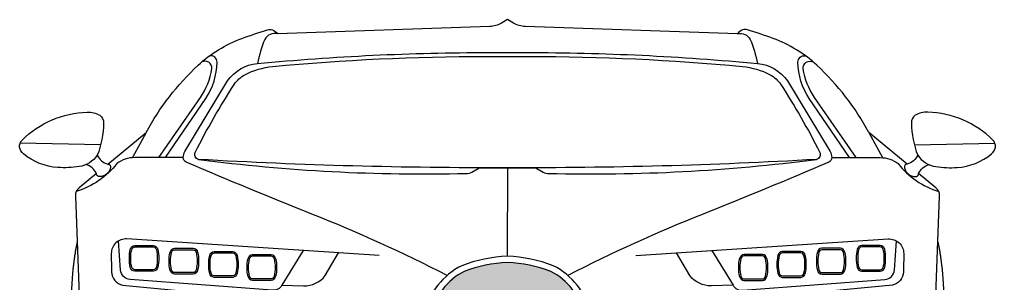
# Model space of a CAD drawing. Header units: inches. Extents: x 31 to 62.3, y 33.7 to 54.4.
# Drawn here: x 39.576 to 41.895, y 35.925 to 36.553 of the extents above; entities that cross this region are included whole.
import ezdxf

# ---------------------------------------------------------------- set-up
doc = ezdxf.new("R2010")
doc.units = ezdxf.units.IN
doc.header["$LTSCALE"] = 0.9
doc.header["$MEASUREMENT"] = 0
doc.layers.add('CAR_dwgmodels.com', color=250, linetype='Continuous')

# ---------------------------------------------------------------- blocks, each defined once
blk = doc.blocks.new('Bugatti Chiron_front_dwgmodels.com')
h = blk.add_hatch()
h.set_pattern_fill('HONEY', color=0, scale=3.99341)
h.set_pattern_definition([(0, (-11583.468, -7439.365), (19.018614, 10.980402), [12.679076, -25.358152]), (120, (-11583.468, -7439.365), (-19.018614, 10.980402), [12.679076, -25.358152]), (60, (-11583.468, -7439.365), (4e-08, 21.960804), [-25.358152, 12.679076])])
h.paths.add_polyline_path([(181.4, 518.4, 0.22451), (102.4, 619.4, 0.083501), (0, 640.6, 0.083501), (-102.4, 619.4, 0.22451), (-181.4, 518.4, 0.137645), (-147.3, 247.7, 0.262894), (-112.5, 228.1), (0, 228.1), (112.5, 228.1, 0.262894), (147.3, 247.7, 0.137645)])
edge = h.paths.add_edge_path(flags=16)
edge.add_ellipse((2.8, 523.7), major_axis=(56.1, 0), ratio=0.507125, start_angle=0, end_angle=360)
h.paths.add_polyline_path([(895.5, 399.1, 0.362153), (840.6, 436.4), (367.7, 415.2, 0.370875), (335.1, 384.5), (330.1, 336.8, 0.446586), (366.5, 302.1), (911.1, 313.6, 0.049028)])
h.paths.add_polyline_path([(912.6, 281.3, -0.005416), (899.3, 280.8), (295.5, 265.4), (293, 234.2, 0.160956), (313.4, 227.5), (887.5, 228.3, 0.39713), (911.9, 251.4, 0.016815)])
h.paths.add_polyline_path([(-335.1, 384.5, 0.370875), (-367.7, 415.2), (-840.6, 436.4, 0.362153), (-895.5, 399.1, 0.049028), (-911.1, 313.6), (-366.5, 302.1, 0.446586), (-330.1, 336.8)])
h.paths.add_polyline_path([(-295.5, 265.4), (-899.3, 280.8, -0.005416), (-912.6, 281.3, 0.016815), (-911.9, 251.4, 0.39713), (-887.5, 228.3), (-313.4, 227.5, 0.160956), (-293, 234.2)])
at = {"color": 0}
for points in [[(544.6, 1182.4), (42.2, 1199.7, -0.125857), (14.2, 1207.9), (0, 1216.4), (-14.2, 1207.9, -0.125857), (-42.2, 1199.7), (-544.6, 1182.4, 0.334068), (-574.8, 1169.3, 0.036507), (-592.1, 1112.1)], [(-946.6, 873.8), (-855.7, 948.7, -0.082141), (-732.6, 1108, -0.100247), (-629.1, 1171.4, -0.010825), (-568, 1192.2, -0.178097), (-556.6, 1191.7, -0.13272), (-544.6, 1182.4)], [(946.6, 873.8), (855.7, 948.7, 0.082141), (732.6, 1108, 0.100247), (629.1, 1171.4, 0.010825), (568, 1192.2, 0.178097), (556.6, 1191.7, 0.13272), (544.6, 1182.4, -0.334068), (574.8, 1169.3, -0.036507), (592.1, 1112.1)], [(-142.7, 610.1, 0.022755), (-463.2, 755.4, -0.00565), (-760.6, 878.1, -0.302169), (-767.8, 889.2, -0.134987), (-763.8, 903.5), (-662.9, 1070.8, -0.219811), (-592.1, 1112.1, -0.023766), (-44.8, 1138.1), (0, 1138.1), (44.8, 1138.1, -0.023766), (592.1, 1112.1, -0.219811), (662.9, 1070.8), (763.8, 903.5, -0.134987), (767.8, 889.2, -0.302169), (760.6, 878.1, -0.00565), (463.2, 755.4, 0.022755), (142.7, 610.1)], [(-825.3, 889.2), (-727.1, 1031.7, 0.11433), (-700.3, 1099.6, 0.653914), (-724.9, 1115, -10.611007)], [(-809.9, 889.2), (-714.6, 1029.1, 0.147982), (-687.8, 1114.9, 0.455446), (-705.4, 1130.6, 15.494627)], [(-731.6, 884.8, 0.038335), (-97.9, 851.7, 0.116877), (-84.5, 854.7), (-69.7, 863.2, -0.130199), (-62.4, 865.1), (0, 865.2, -0.015442), (-731.6, 884.8, -0.476909), (-739.2, 901.6, -0.028449), (-647, 1062.4, -0.128753), (-621.6, 1085.6, -0.097009), (-556.4, 1104.9, -0.023684), (-51.2, 1128.8), (0, 1128.8), (51.2, 1128.8, -0.023684), (556.4, 1104.9, -0.097009), (621.6, 1085.6, -0.128753), (647, 1062.4, -0.028449), (739.2, 901.6, -0.476909), (731.6, 884.8, -0.015442), (0, 865.2), (62.4, 865.1, -0.130199), (69.7, 863.2), (84.5, 854.7, 0.116877), (97.9, 851.7, 0.038335), (731.6, 884.8)], [(809.9, 889.2), (714.6, 1029.1, -0.147982), (687.8, 1114.9, -0.455446), (705.4, 1130.6, -15.494627)], [(825.3, 889.2), (727.1, 1031.7, -0.11433), (700.3, 1099.6, -0.653914), (724.9, 1115, 10.611007)], [(-971.3, 894.6, -0.206778), (-1014.1, 867.9, -0.052607), (-1064.7, 865.6, -0.1584), (-1145.9, 898.1, -0.469933), (-1149.4, 930.8, -0.186723), (-995.2, 996.9, -0.141768), (-965.5, 989.5, -0.249374), (-956.3, 971.1, -0.086046), (-971.3, 894.6, 0.218868), (-946.6, 873.8, -0.45979), (-939.7, 864.7, -0.327818), (-965.7, 844, -0.403149), (-973.5, 851.6, 0.22319), (-998.1, 872.5)], [(971.3, 894.6, 0.206778), (1014.1, 867.9, 0.052607), (1064.7, 865.6, 0.1584), (1145.9, 898.1, 0.469933), (1149.4, 930.8, 0.186723), (995.2, 996.9, 0.141768), (965.5, 989.5, 0.249374), (956.3, 971.1, 0.086046), (971.3, 894.6, -0.218868), (946.6, 873.8, 0.45979), (939.7, 864.7, 0.327818), (965.7, 844, 0.403149), (973.5, 851.6, -0.22319), (998.1, 872.5)], [(-767.8, 889.2), (-882.8, 889.2, 0.165174), (-925.1, 874.9, -0.156448), (-1021.1, 809.1, 6.831394)], [(767.8, 889.2), (882.8, 889.2, -0.165174), (925.1, 874.9, 0.156448), (1021.1, 809.1, -6.831394)], [(-973.5, 851.6), (-1014.4, 817.9, 0.233802), (-1023.3, 798.1), (-1009, 414, 0.055051)], [(1009, 414), (1023.3, 798.1, 0.233802), (1014.4, 817.9), (973.5, 851.6)], [(-303.6, 657), (-901.3, 696.3, 0.431696), (-938.2, 661.9, 0.012993), (-937.3, 618.3, 0.332894), (-911.3, 586.6), (-232.6, 522.2)], [(303.6, 657), (901.3, 696.3, -0.431696), (938.2, 661.9, -0.012993), (937.3, 618.3, -0.332894), (911.3, 586.6), (232.6, 522.2)], [(-483.6, 668.8), (-534.1, 586.5, -0.280898), (-556.9, 574.9), (-893.4, 600.1, -0.372234), (-916, 622.8), (-920.9, 691.7)], [(483.6, 668.8), (534.1, 586.5, 0.280898), (556.9, 574.9), (893.4, 600.1, 0.372234), (916, 622.8), (920.9, 691.7)], [(-534.1, 586.5), (-482.8, 585.3, 0.238161), (-432, 609.4), (-400.3, 663.4)], [(534.1, 586.5), (482.8, 585.3, -0.238161), (432, 609.4), (400.3, 663.4)]]:
    blk.add_lwpolyline(points, format="xyb", dxfattribs=at)
for points in [[(-855.7, 948.7), (-887.7, 889.2)], [(855.7, 948.7), (887.7, 889.2)], [(-963.5, 919.3), (-1154.3, 923)], [(963.5, 919.3), (1154.3, 923)], [(0, 655.3), (0.8, 865.2)]]:
    blk.add_lwpolyline(points, dxfattribs=at)
for points in [[(-825.7, 650.4, -0.069093), (-828, 629, -0.315905), (-838.5, 619.7), (-882.7, 619.7, -0.315905), (-893.1, 629, -0.069093), (-895.4, 650.4, -0.069093), (-893.1, 671.7, -0.315905), (-882.7, 681), (-838.5, 681, -0.315905), (-828, 671.7, -0.069093)], [(-829.2, 650.4, -0.069524), (-831.4, 629.8, -0.310866), (-838.7, 623.1), (-882.5, 623.1, -0.310866), (-889.8, 629.8, -0.069524), (-892, 650.4, -0.069524), (-889.8, 670.9, -0.310866), (-882.5, 677.6), (-838.7, 677.6, -0.310866), (-831.4, 670.9, -0.069524)], [(-731.5, 643.7, -0.069093), (-733.8, 622.3, -0.315905), (-744.2, 613), (-788.4, 613, -0.315905), (-798.9, 622.3, -0.069093), (-801.2, 643.7, -0.069093), (-798.9, 665.1, -0.315905), (-788.4, 674.4), (-744.2, 674.4, -0.315905), (-733.8, 665.1, -0.069093)], [(-734.9, 643.7, -0.069524), (-737.1, 623.1, -0.310866), (-744.5, 616.5), (-788.2, 616.5, -0.310866), (-795.6, 623.1, -0.069524), (-797.8, 643.7, -0.069524), (-795.6, 664.3, -0.310866), (-788.2, 670.9), (-744.5, 670.9, -0.310866), (-737.1, 664.3, -0.069524)], [(731.5, 643.7, 0.069093), (733.8, 622.3, 0.315905), (744.2, 613), (788.4, 613, 0.315905), (798.9, 622.3, 0.069093), (801.2, 643.7, 0.069093), (798.9, 665.1, 0.315905), (788.4, 674.4), (744.2, 674.4, 0.315905), (733.8, 665.1, 0.069093)], [(734.9, 643.7, 0.069524), (737.1, 623.1, 0.310866), (744.5, 616.5), (788.2, 616.5, 0.310866), (795.6, 623.1, 0.069524), (797.8, 643.7, 0.069524), (795.6, 664.3, 0.310866), (788.2, 670.9), (744.5, 670.9, 0.310866), (737.1, 664.3, 0.069524)], [(825.7, 650.4, 0.069093), (828, 629, 0.315905), (838.5, 619.7), (882.7, 619.7, 0.315905), (893.1, 629, 0.069093), (895.4, 650.4, 0.069093), (893.1, 671.7, 0.315905), (882.7, 681), (838.5, 681, 0.315905), (828, 671.7, 0.069093)], [(829.2, 650.4, 0.069524), (831.4, 629.8, 0.310866), (838.7, 623.1), (882.5, 623.1, 0.310866), (889.8, 629.8, 0.069524), (892, 650.4, 0.069524), (889.8, 670.9, 0.310866), (882.5, 677.6), (838.7, 677.6, 0.310866), (831.4, 670.9, 0.069524)], [(-637.8, 635.9, -0.069093), (-640.1, 614.6, -0.315905), (-650.5, 605.3), (-694.7, 605.3, -0.315905), (-705.2, 614.6, -0.069093), (-707.5, 635.9, -0.069093), (-705.2, 657.3, -0.315905), (-694.7, 666.6), (-650.5, 666.6, -0.315905), (-640.1, 657.3, -0.069093)], [(-641.2, 635.9, -0.069524), (-643.4, 615.4, -0.310866), (-650.8, 608.7), (-694.5, 608.7, -0.310866), (-701.9, 615.4, -0.069524), (-704.1, 635.9, -0.069524), (-701.9, 656.5, -0.310866), (-694.5, 663.2), (-650.8, 663.2, -0.310866), (-643.4, 656.5, -0.069524)], [(-546.9, 628.7, -0.069093), (-549.2, 607.4, -0.315905), (-559.6, 598.1), (-603.8, 598.1, -0.315905), (-614.3, 607.4, -0.069093), (-616.6, 628.7, -0.069093), (-614.3, 650.1, -0.315905), (-603.8, 659.4), (-559.6, 659.4, -0.315905), (-549.2, 650.1, -0.069093)], [(-550.3, 628.7, -0.069524), (-552.5, 608.2, -0.310866), (-559.8, 601.5), (-603.6, 601.5, -0.310866), (-610.9, 608.2, -0.069524), (-613.1, 628.7, -0.069524), (-610.9, 649.3, -0.310866), (-603.6, 656), (-559.8, 656, -0.310866), (-552.5, 649.3, -0.069524)], [(0, 655.3, 0.084445), (-108.4, 632.9, 0.226526), (-195.9, 521.1, 0.138389), (-160.5, 241.1, 0.268366), (-112.5, 213.4), (0, 213.4), (112.5, 213.4, 0.268366), (160.5, 241.1, 0.138389), (195.9, 521.1, 0.226526), (108.4, 632.9, 0.084445)], [(546.9, 628.7, 0.069093), (549.2, 607.4, 0.315905), (559.6, 598.1), (603.8, 598.1, 0.315905), (614.3, 607.4, 0.069093), (616.6, 628.7, 0.069093), (614.3, 650.1, 0.315905), (603.8, 659.4), (559.6, 659.4, 0.315905), (549.2, 650.1, 0.069093)], [(550.3, 628.7, 0.069524), (552.5, 608.2, 0.310866), (559.8, 601.5), (603.6, 601.5, 0.310866), (610.9, 608.2, 0.069524), (613.1, 628.7, 0.069524), (610.9, 649.3, 0.310866), (603.6, 656), (559.8, 656, 0.310866), (552.5, 649.3, 0.069524)], [(637.8, 635.9, 0.069093), (640.1, 614.6, 0.315905), (650.5, 605.3), (694.7, 605.3, 0.315905), (705.2, 614.6, 0.069093), (707.5, 635.9, 0.069093), (705.2, 657.3, 0.315905), (694.7, 666.6), (650.5, 666.6, 0.315905), (640.1, 657.3, 0.069093)], [(641.2, 635.9, 0.069524), (643.4, 615.4, 0.310866), (650.8, 608.7), (694.5, 608.7, 0.310866), (701.9, 615.4, 0.069524), (704.1, 635.9, 0.069524), (701.9, 656.5, 0.310866), (694.5, 663.2), (650.8, 663.2, 0.310866), (643.4, 656.5, 0.069524)], [(0, 640.6, 0.083501), (-102.4, 619.4, 0.22451), (-181.4, 518.4, 0.137645), (-147.3, 247.7, 0.262894), (-112.5, 228.1), (0, 228.1), (112.5, 228.1, 0.262894), (147.3, 247.7, 0.137645), (181.4, 518.4, 0.22451), (102.4, 619.4, 0.083501)]]:
    blk.add_lwpolyline(points, format="xyb", close=True, dxfattribs=at)
for points in [[(-1019.2, 689.1), (-1032.3, 623.9), (-1032.6, 557.4)], [(1019.2, 689.1), (1032.3, 623.9), (1032.6, 557.4)]]:
    blk.add_rational_spline(points, [0.999969618129, 0.995722822172, 1], degree=2, dxfattribs=at)

msp = doc.modelspace()

# ---------------------------------------------------------------- block references
at = {"layer": 'CAR_dwgmodels.com', "color": 0, "lineweight": 9, "xscale": 0.001003766202262745, "yscale": 0.001003766202262745, "zscale": 0.001003766202262745}
msp.add_blockref('Bugatti Chiron_front_dwgmodels.com', (40.73549, 35.33186), dxfattribs=at)

doc.saveas('drawing.dxf')
